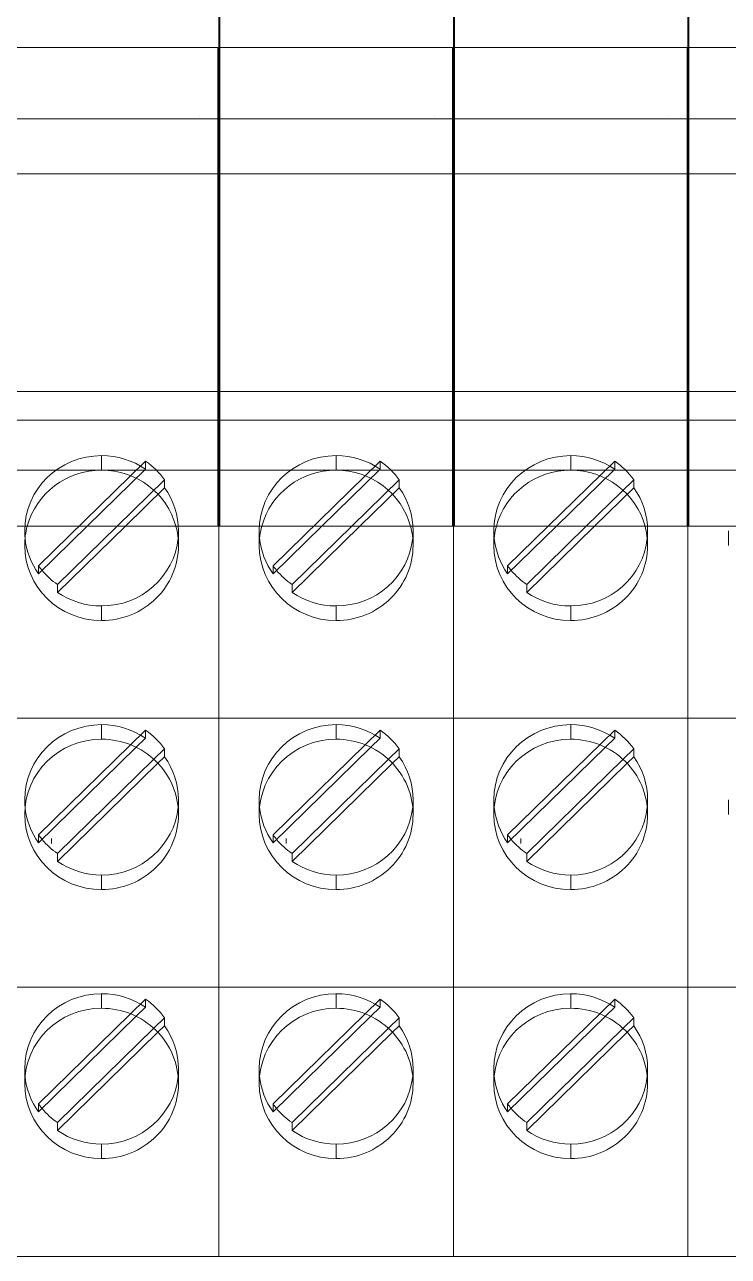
# Model space of a CAD drawing. Header units: millimetres. Extents: x 1359 to 3577, y 1336 to 3557.
# Drawn here: x 2089.71 to 2108.01, y 2516.67 to 2548.72 of the extents above; entities that cross this region are included whole.
import ezdxf

# ---------------------------------------------------------------- set-up
doc = ezdxf.new("R2010")
doc.units = ezdxf.units.MM
doc.layers.add('000-PI-Oprema', color=30, linetype='Continuous', lineweight=5)

msp = doc.modelspace()

# ---------------------------------------------------------------- linework, layer by layer
at = {"layer": '000-PI-Oprema', "color": 0, "linetype": 'ByBlock', "lineweight": 0}
for p, q in [((2094.79, 2548.121), (2094.765, 2574.322)), ((2094.79, 2548.121), (2094.765, 2574.322)), ((2100.89, 2548.121), (2100.865, 2574.322)), ((2100.89, 2548.121), (2100.865, 2574.322)), ((2106.99, 2548.121), (2106.965, 2574.322)), ((2106.99, 2548.121), (2106.965, 2574.322)), ((2094.765, 2572.622), (2094.765, 2546.322)), ((2094.765, 2572.622), (2094.765, 2546.322)), ((2100.865, 2572.622), (2100.865, 2546.322)), ((2100.865, 2572.622), (2100.865, 2546.322)), ((2106.965, 2572.622), (2106.965, 2546.322)), ((2106.965, 2572.622), (2106.965, 2546.322)), ((2094.74, 2548.121), (2088.69, 2548.121)), ((2094.74, 2547.634), (2094.74, 2548.121)), ((2094.74, 2547.634), (2094.74, 2548.121)), ((2094.79, 2547.634), (2094.79, 2548.121)), ((2100.84, 2548.121), (2094.79, 2548.121)), ((2094.79, 2547.634), (2094.79, 2548.121)), ((2100.84, 2547.634), (2100.84, 2548.121)), ((2100.84, 2547.634), (2100.84, 2548.121)), ((2100.89, 2547.634), (2100.89, 2548.121)), ((2106.94, 2548.121), (2100.89, 2548.121)), ((2100.89, 2547.634), (2100.89, 2548.121)), ((2106.94, 2547.634), (2106.94, 2548.121)), ((2106.94, 2547.634), (2106.94, 2548.121)), ((2106.99, 2547.634), (2106.99, 2548.121)), ((2113.04, 2548.121), (2106.99, 2548.121)), ((2106.99, 2547.634), (2106.99, 2548.121)), ((2094.74, 2547.634), (2094.74, 2546.272)), ((2094.74, 2547.634), (2094.74, 2546.272)), ((2094.79, 2547.634), (2094.79, 2546.272)), ((2094.79, 2547.634), (2094.79, 2546.272)), ((2100.84, 2547.634), (2100.84, 2546.272)), ((2100.84, 2547.634), (2100.84, 2546.272)), ((2100.89, 2547.634), (2100.89, 2546.272)), ((2100.89, 2547.634), (2100.89, 2546.272)), ((2106.94, 2547.634), (2106.94, 2546.272)), ((2106.94, 2547.634), (2106.94, 2546.272)), ((2106.99, 2547.634), (2106.99, 2546.272)), ((2106.99, 2547.634), (2106.99, 2546.272)), ((2094.74, 2546.272), (2088.69, 2546.272)), ((2094.265, 2546.322), (2094.265, 2546.322)), ((2094.265, 2546.322), (2094.265, 2546.322)), ((2094.74, 2546.322), (2094.765, 2546.322)), ((2094.74, 2546.322), (2094.765, 2546.322)), ((2094.74, 2544.566), (2094.74, 2546.272)), ((2094.74, 2546.272), (2094.74, 2546.272)), ((2094.74, 2544.566), (2094.74, 2546.272)), ((2094.74, 2546.272), (2094.74, 2546.272)), ((2094.765, 2546.322), (2094.765, 2546.322)), ((2094.765, 2546.322), (2094.765, 2546.122)), ((2094.765, 2546.322), (2094.765, 2546.322)), ((2094.765, 2546.322), (2094.765, 2546.122)), ((2094.765, 2546.322), (2094.79, 2546.322)), ((2094.765, 2546.322), (2094.765, 2546.122)), ((2094.765, 2546.322), (2094.765, 2546.322)), ((2094.765, 2546.322), (2094.79, 2546.322)), ((2094.765, 2546.322), (2094.765, 2546.122)), ((2094.765, 2546.322), (2094.765, 2546.322)), ((2094.79, 2544.566), (2094.79, 2546.272)), ((2100.84, 2546.272), (2094.79, 2546.272)), ((2094.79, 2546.272), (2094.79, 2546.272)), ((2094.79, 2544.566), (2094.79, 2546.272)), ((2094.79, 2546.272), (2094.79, 2546.272)), ((2100.365, 2546.322), (2100.365, 2546.322)), ((2100.365, 2546.322), (2100.365, 2546.322)), ((2100.84, 2546.322), (2100.865, 2546.322)), ((2100.84, 2546.322), (2100.865, 2546.322)), ((2100.84, 2544.566), (2100.84, 2546.272)), ((2100.84, 2546.272), (2100.84, 2546.272)), ((2100.84, 2544.566), (2100.84, 2546.272)), ((2100.84, 2546.272), (2100.84, 2546.272)), ((2100.865, 2546.322), (2100.865, 2546.322)), ((2100.865, 2546.322), (2100.865, 2546.122)), ((2100.865, 2546.322), (2100.865, 2546.322)), ((2100.865, 2546.322), (2100.865, 2546.122)), ((2100.865, 2546.322), (2100.89, 2546.322)), ((2100.865, 2546.322), (2100.865, 2546.122)), ((2100.865, 2546.322), (2100.865, 2546.322)), ((2100.865, 2546.322), (2100.89, 2546.322)), ((2100.865, 2546.322), (2100.865, 2546.122)), ((2100.865, 2546.322), (2100.865, 2546.322)), ((2100.89, 2544.566), (2100.89, 2546.272)), ((2106.94, 2546.272), (2100.89, 2546.272)), ((2100.89, 2546.272), (2100.89, 2546.272)), ((2100.89, 2544.566), (2100.89, 2546.272)), ((2100.89, 2546.272), (2100.89, 2546.272)), ((2106.465, 2546.322), (2106.465, 2546.322)), ((2106.465, 2546.322), (2106.465, 2546.322)), ((2106.94, 2546.322), (2106.965, 2546.322)), ((2106.94, 2546.322), (2106.965, 2546.322)), ((2106.94, 2544.566), (2106.94, 2546.272)), ((2106.94, 2546.272), (2106.94, 2546.272)), ((2106.94, 2544.566), (2106.94, 2546.272)), ((2106.94, 2546.272), (2106.94, 2546.272)), ((2106.965, 2546.322), (2106.965, 2546.322)), ((2106.965, 2546.322), (2106.965, 2546.122)), ((2106.965, 2546.322), (2106.965, 2546.322)), ((2106.965, 2546.322), (2106.965, 2546.122)), ((2106.965, 2546.322), (2106.99, 2546.322)), ((2106.965, 2546.322), (2106.965, 2546.122)), ((2106.965, 2546.322), (2106.965, 2546.322)), ((2106.965, 2546.322), (2106.99, 2546.322)), ((2106.965, 2546.322), (2106.965, 2546.122)), ((2106.965, 2546.322), (2106.965, 2546.322)), ((2106.99, 2544.566), (2106.99, 2546.272)), ((2113.04, 2546.272), (2106.99, 2546.272)), ((2106.99, 2546.272), (2106.99, 2546.272)), ((2106.99, 2544.566), (2106.99, 2546.272)), ((2106.99, 2546.272), (2106.99, 2546.272)), ((2094.74, 2546.122), (2094.765, 2546.122)), ((2094.74, 2546.122), (2094.765, 2546.122)), ((2094.765, 2546.122), (2094.765, 2544.522)), ((2094.765, 2546.122), (2094.765, 2544.522)), ((2094.79, 2546.122), (2094.765, 2546.122)), ((2094.765, 2544.522), (2094.765, 2546.122)), ((2094.79, 2546.122), (2094.765, 2546.122)), ((2094.765, 2544.522), (2094.765, 2546.122)), ((2100.84, 2546.122), (2100.865, 2546.122)), ((2100.84, 2546.122), (2100.865, 2546.122)), ((2100.865, 2546.122), (2100.865, 2544.522)), ((2100.865, 2546.122), (2100.865, 2544.522)), ((2100.89, 2546.122), (2100.865, 2546.122)), ((2100.865, 2544.522), (2100.865, 2546.122)), ((2100.89, 2546.122), (2100.865, 2546.122)), ((2100.865, 2544.522), (2100.865, 2546.122)), ((2106.94, 2546.122), (2106.965, 2546.122)), ((2106.94, 2546.122), (2106.965, 2546.122)), ((2106.965, 2546.122), (2106.965, 2544.522)), ((2106.965, 2546.122), (2106.965, 2544.522)), ((2106.99, 2546.122), (2106.965, 2546.122)), ((2106.965, 2544.522), (2106.965, 2546.122)), ((2106.99, 2546.122), (2106.965, 2546.122)), ((2106.965, 2544.522), (2106.965, 2546.122)), ((2088.69, 2544.838), (2094.74, 2544.838)), ((2094.79, 2544.838), (2100.84, 2544.838)), ((2100.89, 2544.838), (2106.94, 2544.838)), ((2106.99, 2544.838), (2113.04, 2544.838)), ((2094.74, 2544.099), (2094.74, 2544.566)), ((2094.74, 2544.099), (2094.74, 2544.566)), ((2094.765, 2544.522), (2094.74, 2544.522)), ((2094.765, 2544.522), (2094.74, 2544.522)), ((2094.765, 2544.522), (2094.765, 2538.299)), ((2094.765, 2544.522), (2094.765, 2538.299)), ((2094.765, 2544.522), (2094.79, 2544.522)), ((2094.765, 2538.299), (2094.765, 2544.522)), ((2094.765, 2544.522), (2094.79, 2544.522)), ((2094.765, 2538.299), (2094.765, 2544.522)), ((2094.79, 2544.099), (2094.79, 2544.566)), ((2094.79, 2544.099), (2094.79, 2544.566)), ((2100.84, 2544.099), (2100.84, 2544.566)), ((2100.84, 2544.099), (2100.84, 2544.566)), ((2100.865, 2544.522), (2100.84, 2544.522)), ((2100.865, 2544.522), (2100.84, 2544.522)), ((2100.865, 2544.522), (2100.865, 2538.299)), ((2100.865, 2544.522), (2100.865, 2538.299)), ((2100.865, 2544.522), (2100.89, 2544.522)), ((2100.865, 2538.299), (2100.865, 2544.522)), ((2100.865, 2544.522), (2100.89, 2544.522)), ((2100.865, 2538.299), (2100.865, 2544.522)), ((2100.89, 2544.099), (2100.89, 2544.566)), ((2100.89, 2544.099), (2100.89, 2544.566)), ((2106.94, 2544.099), (2106.94, 2544.566)), ((2106.94, 2544.099), (2106.94, 2544.566)), ((2106.965, 2544.522), (2106.94, 2544.522)), ((2106.965, 2544.522), (2106.94, 2544.522)), ((2106.965, 2544.522), (2106.965, 2538.299)), ((2106.965, 2544.522), (2106.965, 2538.299)), ((2106.965, 2544.522), (2106.99, 2544.522)), ((2106.965, 2538.299), (2106.965, 2544.522)), ((2106.965, 2544.522), (2106.99, 2544.522)), ((2106.965, 2538.299), (2106.965, 2544.522)), ((2106.99, 2544.099), (2106.99, 2544.566)), ((2106.99, 2544.099), (2106.99, 2544.566)), ((2094.74, 2538.945), (2094.74, 2544.099)), ((2094.74, 2538.945), (2094.74, 2544.099)), ((2094.79, 2538.945), (2094.79, 2544.099)), ((2094.79, 2538.945), (2094.79, 2544.099)), ((2100.84, 2538.945), (2100.84, 2544.099)), ((2100.84, 2538.945), (2100.84, 2544.099)), ((2100.89, 2538.945), (2100.89, 2544.099)), ((2100.89, 2538.945), (2100.89, 2544.099)), ((2106.94, 2538.945), (2106.94, 2544.099)), ((2106.94, 2538.945), (2106.94, 2544.099)), ((2106.99, 2538.945), (2106.99, 2544.099)), ((2106.99, 2538.945), (2106.99, 2544.099)), ((2094.765, 2538.299), (2094.765, 2542.102)), ((2094.765, 2538.299), (2094.765, 2542.102)), ((2100.865, 2538.299), (2100.865, 2542.102)), ((2100.865, 2538.299), (2100.865, 2542.102)), ((2106.965, 2538.299), (2106.965, 2542.102)), ((2106.965, 2538.299), (2106.965, 2542.102)), ((2094.765, 2541.172), (2094.765, 2541.172)), ((2094.765, 2541.172), (2094.765, 2541.172)), ((2094.765, 2541.172), (2094.765, 2541.172)), ((2094.765, 2541.172), (2094.765, 2541.172)), ((2100.865, 2541.172), (2100.865, 2541.172)), ((2100.865, 2541.172), (2100.865, 2541.172)), ((2100.865, 2541.172), (2100.865, 2541.172)), ((2100.865, 2541.172), (2100.865, 2541.172)), ((2106.965, 2541.172), (2106.965, 2541.172)), ((2106.965, 2541.172), (2106.965, 2541.172)), ((2106.965, 2541.172), (2106.965, 2541.172)), ((2106.965, 2541.172), (2106.965, 2541.172)), ((2094.765, 2539.172), (2088.665, 2539.172)), ((2094.74, 2537.602), (2094.74, 2538.945)), ((2094.74, 2537.602), (2094.74, 2538.945)), ((2094.765, 2539.172), (2094.765, 2539.172)), ((2094.765, 2539.172), (2094.765, 2539.172)), ((2094.765, 2539.172), (2094.765, 2539.172)), ((2100.865, 2539.172), (2094.765, 2539.172)), ((2094.765, 2539.172), (2094.765, 2539.172)), ((2094.79, 2537.602), (2094.79, 2538.945)), ((2094.79, 2537.602), (2094.79, 2538.945)), ((2100.84, 2537.602), (2100.84, 2538.945)), ((2100.84, 2537.602), (2100.84, 2538.945)), ((2100.865, 2539.172), (2100.865, 2539.172)), ((2100.865, 2539.172), (2100.865, 2539.172)), ((2100.865, 2539.172), (2100.865, 2539.172)), ((2106.965, 2539.172), (2100.865, 2539.172)), ((2100.865, 2539.172), (2100.865, 2539.172)), ((2100.89, 2537.602), (2100.89, 2538.945)), ((2100.89, 2537.602), (2100.89, 2538.945)), ((2106.94, 2537.602), (2106.94, 2538.945)), ((2106.94, 2537.602), (2106.94, 2538.945)), ((2106.965, 2539.172), (2106.965, 2539.172)), ((2106.965, 2539.172), (2106.965, 2539.172)), ((2106.965, 2539.172), (2106.965, 2539.172)), ((2113.065, 2539.172), (2106.965, 2539.172)), ((2106.965, 2539.172), (2106.965, 2539.172)), ((2106.99, 2537.602), (2106.99, 2538.945)), ((2106.99, 2537.602), (2106.99, 2538.945)), ((2088.69, 2538.428), (2094.74, 2538.428)), ((2094.765, 2538.299), (2094.74, 2538.299)), ((2094.765, 2538.299), (2094.74, 2538.299)), ((2094.765, 2538.299), (2094.765, 2537.272)), ((2094.765, 2538.299), (2094.765, 2537.272)), ((2094.765, 2538.299), (2094.79, 2538.299)), ((2094.765, 2537.272), (2094.765, 2538.299)), ((2094.765, 2538.299), (2094.79, 2538.299)), ((2094.765, 2537.272), (2094.765, 2538.299)), ((2094.79, 2538.428), (2100.84, 2538.428)), ((2100.865, 2538.299), (2100.84, 2538.299)), ((2100.865, 2538.299), (2100.84, 2538.299)), ((2100.865, 2538.299), (2100.865, 2537.272)), ((2100.865, 2538.299), (2100.865, 2537.272)), ((2100.865, 2538.299), (2100.89, 2538.299)), ((2100.865, 2537.272), (2100.865, 2538.299)), ((2100.865, 2538.299), (2100.89, 2538.299)), ((2100.865, 2537.272), (2100.865, 2538.299)), ((2100.89, 2538.428), (2106.94, 2538.428)), ((2106.965, 2538.299), (2106.94, 2538.299)), ((2106.965, 2538.299), (2106.94, 2538.299)), ((2106.965, 2538.299), (2106.965, 2537.272)), ((2106.965, 2538.299), (2106.965, 2537.272)), ((2106.965, 2538.299), (2106.99, 2538.299)), ((2106.965, 2537.272), (2106.965, 2538.299)), ((2106.965, 2538.299), (2106.99, 2538.299)), ((2106.965, 2537.272), (2106.965, 2538.299)), ((2106.99, 2538.428), (2113.04, 2538.428)), ((2090.075, 2534.639), (2092.859, 2537.362)), ((2091.715, 2537.507), (2091.715, 2537.127)), ((2092.859, 2537.155), (2092.859, 2537.362)), ((2094.74, 2535.672), (2094.74, 2537.602)), ((2094.74, 2535.672), (2094.74, 2537.602)), ((2094.79, 2535.672), (2094.79, 2537.602)), ((2094.79, 2535.672), (2094.79, 2537.602)), ((2096.175, 2534.639), (2098.959, 2537.362)), ((2097.815, 2537.507), (2097.815, 2537.127)), ((2098.959, 2537.155), (2098.959, 2537.362)), ((2100.84, 2535.672), (2100.84, 2537.602)), ((2100.84, 2535.672), (2100.84, 2537.602)), ((2100.89, 2535.672), (2100.89, 2537.602)), ((2100.89, 2535.672), (2100.89, 2537.602)), ((2102.275, 2534.639), (2105.059, 2537.362)), ((2103.915, 2537.507), (2103.915, 2537.127)), ((2105.059, 2537.155), (2105.059, 2537.362)), ((2106.94, 2535.672), (2106.94, 2537.602)), ((2106.94, 2535.672), (2106.94, 2537.602)), ((2106.99, 2535.672), (2106.99, 2537.602)), ((2106.99, 2535.672), (2106.99, 2537.602)), ((2088.665, 2537.127), (2091.715, 2537.127)), ((2092.859, 2537.155), (2091.343, 2535.672)), ((2091.715, 2537.127), (2094.765, 2537.127)), ((2094.765, 2537.272), (2094.74, 2537.272)), ((2094.765, 2537.272), (2094.74, 2537.272)), ((2094.765, 2535.672), (2094.765, 2537.272)), ((2094.765, 2535.672), (2094.765, 2537.272)), ((2094.765, 2537.272), (2094.79, 2537.272)), ((2094.765, 2535.672), (2094.765, 2537.272)), ((2094.765, 2537.272), (2094.79, 2537.272)), ((2094.765, 2535.672), (2094.765, 2537.272)), ((2094.765, 2535.672), (2094.765, 2537.127)), ((2094.765, 2535.672), (2094.765, 2537.127)), ((2094.765, 2537.127), (2097.815, 2537.127)), ((2098.959, 2537.155), (2097.443, 2535.672)), ((2097.815, 2537.127), (2100.865, 2537.127)), ((2100.865, 2537.272), (2100.84, 2537.272)), ((2100.865, 2537.272), (2100.84, 2537.272)), ((2100.865, 2535.672), (2100.865, 2537.272)), ((2100.865, 2535.672), (2100.865, 2537.272)), ((2100.865, 2537.272), (2100.89, 2537.272)), ((2100.865, 2535.672), (2100.865, 2537.272)), ((2100.865, 2537.272), (2100.89, 2537.272)), ((2100.865, 2535.672), (2100.865, 2537.272)), ((2100.865, 2535.672), (2100.865, 2537.127)), ((2100.865, 2535.672), (2100.865, 2537.127)), ((2100.865, 2537.127), (2103.915, 2537.127)), ((2105.059, 2537.155), (2103.543, 2535.672)), ((2103.915, 2537.127), (2106.965, 2537.127)), ((2106.965, 2537.272), (2106.94, 2537.272)), ((2106.965, 2537.272), (2106.94, 2537.272)), ((2106.965, 2535.672), (2106.965, 2537.272)), ((2106.965, 2535.672), (2106.965, 2537.272)), ((2106.965, 2537.272), (2106.99, 2537.272)), ((2106.965, 2535.672), (2106.965, 2537.272)), ((2106.965, 2537.272), (2106.99, 2537.272)), ((2106.965, 2535.672), (2106.965, 2537.272)), ((2106.965, 2535.672), (2106.965, 2537.127)), ((2106.965, 2535.672), (2106.965, 2537.127)), ((2106.965, 2537.127), (2110.015, 2537.127)), ((2093.354, 2536.878), (2092.121, 2535.672)), ((2092.333, 2535.672), (2093.354, 2536.67)), ((2093.354, 2536.67), (2093.354, 2536.878)), ((2099.454, 2536.878), (2098.221, 2535.672)), ((2098.433, 2535.672), (2099.454, 2536.67)), ((2099.454, 2536.67), (2099.454, 2536.878)), ((2105.554, 2536.878), (2104.321, 2535.672)), ((2104.533, 2535.672), (2105.554, 2536.67)), ((2105.554, 2536.67), (2105.554, 2536.878)), ((2094.74, 2535.772), (2094.74, 2535.772)), ((2094.74, 2535.772), (2094.74, 2535.772)), ((2094.79, 2535.772), (2094.79, 2535.772)), ((2094.79, 2535.772), (2094.79, 2535.772)), ((2100.84, 2535.772), (2100.84, 2535.772)), ((2100.84, 2535.772), (2100.84, 2535.772)), ((2100.89, 2535.772), (2100.89, 2535.772)), ((2100.89, 2535.772), (2100.89, 2535.772)), ((2106.94, 2535.772), (2106.94, 2535.772)), ((2106.94, 2535.772), (2106.94, 2535.772)), ((2106.99, 2535.772), (2106.99, 2535.772)), ((2106.99, 2535.772), (2106.99, 2535.772)), ((2088.69, 2535.672), (2094.74, 2535.672)), ((2091.343, 2535.672), (2090.075, 2534.431)), ((2090.57, 2533.946), (2092.333, 2535.672)), ((2092.121, 2535.672), (2090.57, 2534.154)), ((2093.715, 2535.171), (2093.715, 2535.55)), ((2094.74, 2535.672), (2094.765, 2535.672)), ((2094.74, 2535.672), (2094.74, 2535.672)), ((2094.74, 2535.672), (2094.765, 2535.672)), ((2094.74, 2535.672), (2094.74, 2535.672)), ((2094.765, 2535.672), (2094.765, 2535.672)), ((2094.765, 2530.672), (2094.765, 2535.672)), ((2094.765, 2535.672), (2094.765, 2535.672)), ((2094.765, 2530.672), (2094.765, 2535.672)), ((2094.765, 2535.672), (2094.79, 2535.672)), ((2094.765, 2535.672), (2094.765, 2535.672)), ((2094.765, 2530.672), (2094.765, 2535.672)), ((2094.765, 2535.672), (2094.79, 2535.672)), ((2094.765, 2535.672), (2094.765, 2535.672)), ((2094.765, 2530.672), (2094.765, 2535.672)), ((2094.79, 2535.672), (2100.84, 2535.672)), ((2094.79, 2535.672), (2094.79, 2535.672)), ((2094.79, 2535.672), (2094.79, 2535.672)), ((2095.815, 2535.171), (2095.815, 2535.55)), ((2097.443, 2535.672), (2096.175, 2534.431)), ((2096.67, 2533.946), (2098.433, 2535.672)), ((2098.221, 2535.672), (2096.67, 2534.154)), ((2099.815, 2535.171), (2099.815, 2535.55)), ((2100.84, 2535.672), (2100.865, 2535.672)), ((2100.84, 2535.672), (2100.84, 2535.672)), ((2100.84, 2535.672), (2100.865, 2535.672)), ((2100.84, 2535.672), (2100.84, 2535.672)), ((2100.865, 2535.672), (2100.865, 2535.672)), ((2100.865, 2530.672), (2100.865, 2535.672)), ((2100.865, 2535.672), (2100.865, 2535.672)), ((2100.865, 2530.672), (2100.865, 2535.672)), ((2100.865, 2535.672), (2100.89, 2535.672)), ((2100.865, 2535.672), (2100.865, 2535.672)), ((2100.865, 2530.672), (2100.865, 2535.672)), ((2100.865, 2535.672), (2100.89, 2535.672)), ((2100.865, 2535.672), (2100.865, 2535.672)), ((2100.865, 2530.672), (2100.865, 2535.672)), ((2100.89, 2535.672), (2106.94, 2535.672)), ((2100.89, 2535.672), (2100.89, 2535.672)), ((2100.89, 2535.672), (2100.89, 2535.672)), ((2101.915, 2535.171), (2101.915, 2535.55)), ((2103.543, 2535.672), (2102.275, 2534.431)), ((2102.77, 2533.946), (2104.533, 2535.672)), ((2104.321, 2535.672), (2102.77, 2534.154)), ((2105.915, 2535.171), (2105.915, 2535.55)), ((2106.94, 2535.672), (2106.965, 2535.672)), ((2106.94, 2535.672), (2106.94, 2535.672)), ((2106.94, 2535.672), (2106.965, 2535.672)), ((2106.94, 2535.672), (2106.94, 2535.672)), ((2106.965, 2535.672), (2106.965, 2535.672)), ((2106.965, 2530.672), (2106.965, 2535.672)), ((2106.965, 2535.672), (2106.965, 2535.672)), ((2106.965, 2530.672), (2106.965, 2535.672)), ((2106.965, 2535.672), (2106.99, 2535.672)), ((2106.965, 2535.672), (2106.965, 2535.672)), ((2106.965, 2530.672), (2106.965, 2535.672)), ((2106.965, 2535.672), (2106.99, 2535.672)), ((2106.965, 2535.672), (2106.965, 2535.672)), ((2106.965, 2530.672), (2106.965, 2535.672)), ((2106.99, 2535.672), (2113.04, 2535.672)), ((2106.99, 2535.672), (2106.99, 2535.672)), ((2106.99, 2535.672), (2106.99, 2535.672)), ((2108.015, 2535.171), (2108.015, 2535.55)), ((2094.765, 2530.672), (2094.765, 2535.105)), ((2094.765, 2530.672), (2094.765, 2535.105)), ((2100.865, 2530.672), (2100.865, 2535.105)), ((2100.865, 2530.672), (2100.865, 2535.105)), ((2106.965, 2530.672), (2106.965, 2535.105)), ((2106.965, 2530.672), (2106.965, 2535.105)), ((2090.075, 2534.431), (2090.075, 2534.639)), ((2096.175, 2534.431), (2096.175, 2534.639)), ((2102.275, 2534.431), (2102.275, 2534.639)), ((2090.57, 2533.946), (2090.57, 2534.154)), ((2096.67, 2533.946), (2096.67, 2534.154)), ((2102.77, 2533.946), (2102.77, 2534.154)), ((2091.715, 2533.594), (2091.715, 2533.215)), ((2097.815, 2533.594), (2097.815, 2533.215)), ((2103.915, 2533.594), (2103.915, 2533.215)), ((2094.765, 2530.672), (2094.765, 2532.687)), ((2094.765, 2530.672), (2094.765, 2532.687)), ((2100.865, 2530.672), (2100.865, 2532.687)), ((2100.865, 2530.672), (2100.865, 2532.687)), ((2106.965, 2530.672), (2106.965, 2532.687)), ((2106.965, 2530.672), (2106.965, 2532.687)), ((2094.765, 2530.672), (2088.665, 2530.672)), ((2094.765, 2530.672), (2094.765, 2530.672)), ((2094.765, 2530.127), (2094.765, 2530.672)), ((2094.765, 2530.672), (2094.765, 2530.672)), ((2094.765, 2530.127), (2094.765, 2530.672)), ((2094.765, 2530.127), (2094.765, 2530.672)), ((2094.765, 2530.672), (2094.765, 2530.672)), ((2100.865, 2530.672), (2094.765, 2530.672)), ((2094.765, 2530.127), (2094.765, 2530.672)), ((2094.765, 2530.672), (2094.765, 2530.672)), ((2100.865, 2530.672), (2100.865, 2530.672)), ((2100.865, 2530.127), (2100.865, 2530.672)), ((2100.865, 2530.672), (2100.865, 2530.672)), ((2100.865, 2530.127), (2100.865, 2530.672)), ((2100.865, 2530.127), (2100.865, 2530.672)), ((2100.865, 2530.672), (2100.865, 2530.672)), ((2106.965, 2530.672), (2100.865, 2530.672)), ((2100.865, 2530.127), (2100.865, 2530.672)), ((2100.865, 2530.672), (2100.865, 2530.672)), ((2106.965, 2530.672), (2106.965, 2530.672)), ((2106.965, 2530.127), (2106.965, 2530.672)), ((2106.965, 2530.672), (2106.965, 2530.672)), ((2106.965, 2530.127), (2106.965, 2530.672)), ((2106.965, 2530.127), (2106.965, 2530.672)), ((2106.965, 2530.672), (2106.965, 2530.672)), ((2113.065, 2530.672), (2106.965, 2530.672)), ((2106.965, 2530.127), (2106.965, 2530.672)), ((2106.965, 2530.672), (2106.965, 2530.672)), ((2090.075, 2527.639), (2092.859, 2530.362)), ((2091.715, 2530.507), (2091.715, 2530.127)), ((2092.859, 2530.362), (2092.859, 2530.155)), ((2096.175, 2527.639), (2098.959, 2530.362)), ((2097.815, 2530.507), (2097.815, 2530.127)), ((2098.959, 2530.362), (2098.959, 2530.155)), ((2102.275, 2527.639), (2105.059, 2530.362)), ((2103.915, 2530.507), (2103.915, 2530.127)), ((2105.059, 2530.362), (2105.059, 2530.155)), ((2090.075, 2527.431), (2092.617, 2529.917)), ((2092.617, 2529.917), (2092.859, 2530.155)), ((2094.765, 2523.672), (2094.765, 2530.127)), ((2094.765, 2523.672), (2094.765, 2530.127)), ((2094.765, 2523.672), (2094.765, 2530.127)), ((2094.765, 2523.672), (2094.765, 2530.127)), ((2096.175, 2527.431), (2098.717, 2529.917)), ((2098.717, 2529.917), (2098.959, 2530.155)), ((2100.865, 2523.672), (2100.865, 2530.127)), ((2100.865, 2523.672), (2100.865, 2530.127)), ((2100.865, 2523.672), (2100.865, 2530.127)), ((2100.865, 2523.672), (2100.865, 2530.127)), ((2102.275, 2527.431), (2104.817, 2529.917)), ((2104.817, 2529.917), (2105.059, 2530.155)), ((2106.965, 2523.672), (2106.965, 2530.127)), ((2106.965, 2523.672), (2106.965, 2530.127)), ((2106.965, 2523.672), (2106.965, 2530.127)), ((2106.965, 2523.672), (2106.965, 2530.127)), ((2093.075, 2529.605), (2090.57, 2527.154)), ((2093.354, 2529.878), (2093.075, 2529.605)), ((2093.354, 2529.67), (2093.181, 2529.501)), ((2093.354, 2529.878), (2093.354, 2529.67)), ((2099.175, 2529.605), (2096.67, 2527.154)), ((2099.454, 2529.878), (2099.175, 2529.605)), ((2099.454, 2529.67), (2099.281, 2529.501)), ((2099.454, 2529.878), (2099.454, 2529.67)), ((2105.275, 2529.605), (2102.77, 2527.154)), ((2105.554, 2529.878), (2105.275, 2529.605)), ((2105.554, 2529.67), (2105.381, 2529.501)), ((2105.554, 2529.878), (2105.554, 2529.67)), ((2093.181, 2529.501), (2090.57, 2526.946)), ((2099.281, 2529.501), (2096.67, 2526.946)), ((2105.381, 2529.501), (2102.77, 2526.946)), ((2093.715, 2528.171), (2093.715, 2528.55)), ((2095.815, 2528.171), (2095.815, 2528.55)), ((2099.815, 2528.171), (2099.815, 2528.55)), ((2101.915, 2528.171), (2101.915, 2528.55)), ((2105.915, 2528.171), (2105.915, 2528.55)), ((2108.015, 2528.171), (2108.015, 2528.55)), ((2090.075, 2527.639), (2090.075, 2527.431)), ((2090.415, 2527.418), (2090.415, 2527.545)), ((2096.175, 2527.639), (2096.175, 2527.431)), ((2096.515, 2527.418), (2096.515, 2527.545)), ((2102.275, 2527.639), (2102.275, 2527.431)), ((2102.615, 2527.418), (2102.615, 2527.545)), ((2090.57, 2527.154), (2090.57, 2526.946)), ((2096.67, 2527.154), (2096.67, 2526.946)), ((2102.77, 2527.154), (2102.77, 2526.946)), ((2091.715, 2526.594), (2091.715, 2526.215)), ((2097.815, 2526.594), (2097.815, 2526.215)), ((2103.915, 2526.594), (2103.915, 2526.215)), ((2094.765, 2523.672), (2094.765, 2525.687)), ((2094.765, 2523.672), (2094.765, 2525.687)), ((2100.865, 2523.672), (2100.865, 2525.687)), ((2100.865, 2523.672), (2100.865, 2525.687)), ((2106.965, 2523.672), (2106.965, 2525.687)), ((2106.965, 2523.672), (2106.965, 2525.687)), ((2094.765, 2523.672), (2088.665, 2523.672)), ((2091.715, 2523.127), (2091.715, 2523.507)), ((2094.765, 2523.672), (2094.765, 2523.672)), ((2094.765, 2523.127), (2094.765, 2523.672)), ((2094.765, 2523.672), (2094.765, 2523.672)), ((2094.765, 2523.127), (2094.765, 2523.672)), ((2094.765, 2523.127), (2094.765, 2523.672)), ((2094.765, 2523.672), (2094.765, 2523.672)), ((2100.865, 2523.672), (2094.765, 2523.672)), ((2094.765, 2523.127), (2094.765, 2523.672)), ((2094.765, 2523.672), (2094.765, 2523.672)), ((2097.815, 2523.127), (2097.815, 2523.507)), ((2100.865, 2523.672), (2100.865, 2523.672)), ((2100.865, 2523.127), (2100.865, 2523.672)), ((2100.865, 2523.672), (2100.865, 2523.672)), ((2100.865, 2523.127), (2100.865, 2523.672)), ((2100.865, 2523.127), (2100.865, 2523.672)), ((2100.865, 2523.672), (2100.865, 2523.672)), ((2106.965, 2523.672), (2100.865, 2523.672)), ((2100.865, 2523.127), (2100.865, 2523.672)), ((2100.865, 2523.672), (2100.865, 2523.672)), ((2103.915, 2523.127), (2103.915, 2523.507)), ((2106.965, 2523.672), (2106.965, 2523.672)), ((2106.965, 2523.127), (2106.965, 2523.672)), ((2106.965, 2523.672), (2106.965, 2523.672)), ((2106.965, 2523.127), (2106.965, 2523.672)), ((2106.965, 2523.127), (2106.965, 2523.672)), ((2106.965, 2523.672), (2106.965, 2523.672)), ((2113.065, 2523.672), (2106.965, 2523.672)), ((2106.965, 2523.127), (2106.965, 2523.672)), ((2106.965, 2523.672), (2106.965, 2523.672)), ((2090.075, 2520.639), (2092.859, 2523.362)), ((2092.859, 2523.155), (2092.859, 2523.362)), ((2096.175, 2520.639), (2098.959, 2523.362)), ((2098.959, 2523.155), (2098.959, 2523.362)), ((2102.275, 2520.639), (2105.059, 2523.362)), ((2105.059, 2523.155), (2105.059, 2523.362)), ((2092.617, 2522.917), (2090.075, 2520.431)), ((2092.859, 2523.155), (2092.617, 2522.917)), ((2093.354, 2522.878), (2093.075, 2522.605)), ((2093.354, 2522.67), (2093.354, 2522.878)), ((2094.765, 2516.672), (2094.765, 2523.127)), ((2094.765, 2516.672), (2094.765, 2523.127)), ((2094.765, 2516.672), (2094.765, 2523.127)), ((2094.765, 2516.672), (2094.765, 2523.127)), ((2098.717, 2522.917), (2096.175, 2520.431)), ((2098.959, 2523.155), (2098.717, 2522.917)), ((2099.454, 2522.878), (2099.175, 2522.605)), ((2099.454, 2522.67), (2099.454, 2522.878)), ((2100.865, 2516.672), (2100.865, 2523.127)), ((2100.865, 2516.672), (2100.865, 2523.127)), ((2100.865, 2516.672), (2100.865, 2523.127)), ((2100.865, 2516.672), (2100.865, 2523.127)), ((2104.817, 2522.917), (2102.275, 2520.431)), ((2105.059, 2523.155), (2104.817, 2522.917)), ((2105.554, 2522.878), (2105.275, 2522.605)), ((2105.554, 2522.67), (2105.554, 2522.878)), ((2106.965, 2516.672), (2106.965, 2523.127)), ((2106.965, 2516.672), (2106.965, 2523.127)), ((2106.965, 2516.672), (2106.965, 2523.127)), ((2106.965, 2516.672), (2106.965, 2523.127)), ((2093.075, 2522.605), (2090.57, 2520.154)), ((2093.181, 2522.501), (2093.354, 2522.67)), ((2099.175, 2522.605), (2096.67, 2520.154)), ((2099.281, 2522.501), (2099.454, 2522.67)), ((2105.275, 2522.605), (2102.77, 2520.154)), ((2105.381, 2522.501), (2105.554, 2522.67)), ((2090.57, 2519.946), (2093.181, 2522.501)), ((2096.67, 2519.946), (2099.281, 2522.501)), ((2102.77, 2519.946), (2105.381, 2522.501)), ((2089.715, 2521.55), (2089.715, 2521.171)), ((2093.715, 2521.55), (2093.715, 2521.171)), ((2095.815, 2521.55), (2095.815, 2521.171)), ((2099.815, 2521.55), (2099.815, 2521.171)), ((2101.915, 2521.55), (2101.915, 2521.171)), ((2105.915, 2521.55), (2105.915, 2521.171)), ((2090.075, 2520.431), (2090.075, 2520.639)), ((2096.175, 2520.431), (2096.175, 2520.639)), ((2102.275, 2520.431), (2102.275, 2520.639)), ((2090.57, 2519.946), (2090.57, 2520.154)), ((2096.67, 2519.946), (2096.67, 2520.154)), ((2102.77, 2519.946), (2102.77, 2520.154)), ((2091.715, 2519.215), (2091.715, 2519.594)), ((2097.815, 2519.215), (2097.815, 2519.594)), ((2103.915, 2519.215), (2103.915, 2519.594)), ((2094.765, 2516.672), (2088.665, 2516.672)), ((2094.765, 2516.672), (2088.665, 2516.672)), ((2094.765, 2516.672), (2094.765, 2516.672)), ((2094.765, 2516.672), (2094.765, 2516.672)), ((2094.765, 2516.672), (2094.765, 2516.672)), ((2094.765, 2516.672), (2094.765, 2516.672)), ((2094.765, 2516.672), (2094.765, 2516.672)), ((2094.765, 2516.672), (2094.765, 2516.672)), ((2100.865, 2516.672), (2094.765, 2516.672)), ((2094.765, 2516.672), (2094.765, 2516.672)), ((2094.765, 2516.672), (2094.765, 2516.672)), ((2100.865, 2516.672), (2094.765, 2516.672)), ((2100.865, 2516.672), (2100.865, 2516.672)), ((2100.865, 2516.672), (2100.865, 2516.672)), ((2100.865, 2516.672), (2100.865, 2516.672)), ((2100.865, 2516.672), (2100.865, 2516.672)), ((2100.865, 2516.672), (2100.865, 2516.672)), ((2100.865, 2516.672), (2100.865, 2516.672)), ((2106.965, 2516.672), (2100.865, 2516.672)), ((2100.865, 2516.672), (2100.865, 2516.672)), ((2100.865, 2516.672), (2100.865, 2516.672)), ((2106.965, 2516.672), (2100.865, 2516.672)), ((2106.965, 2516.672), (2106.965, 2516.672)), ((2106.965, 2516.672), (2106.965, 2516.672)), ((2106.965, 2516.672), (2106.965, 2516.672)), ((2106.965, 2516.672), (2106.965, 2516.672)), ((2106.965, 2516.672), (2106.965, 2516.672)), ((2106.965, 2516.672), (2106.965, 2516.672)), ((2113.065, 2516.672), (2106.965, 2516.672)), ((2106.965, 2516.672), (2106.965, 2516.672)), ((2106.965, 2516.672), (2106.965, 2516.672)), ((2113.065, 2516.672), (2106.965, 2516.672))]:
    msp.add_line(p, q, dxfattribs=at)
for centre, start_param, end_param in [((2091.715, 2535.55), -1.570796, 0), ((2091.715, 2535.55), -2.180289, -1.570796), ((2091.715, 2535.758), -2.5321, -2.180289), ((2097.815, 2535.55), -1.570796, 0), ((2097.815, 2535.55), -2.180289, -1.570796), ((2097.815, 2535.758), -2.5321, -2.180289), ((2103.915, 2535.55), -1.570796, 0), ((2103.915, 2535.55), -2.180289, -1.570796), ((2103.915, 2535.758), -2.5321, -2.180289), ((2091.715, 2535.171), -1.570796, -0.258728), ((2091.715, 2535.171), -2.882864, -1.570796), ((2097.815, 2535.171), -1.570796, -0.258728), ((2097.815, 2535.171), -2.882864, -1.570796), ((2103.915, 2535.171), -1.570796, -0.258728), ((2103.915, 2535.171), -2.882864, -1.570796), ((2091.715, 2535.55), -3.141593, -2.5321), ((2097.815, 2535.55), -3.141593, -2.5321), ((2103.915, 2535.55), -3.141593, -2.5321), ((2091.715, 2535.171), -0.258728, 0), ((2091.715, 2535.55), 0, 0.097132), ((2091.715, 2535.171), -3.141593, -2.882864), ((2091.715, 2535.55), 3.044461, 3.141593), ((2097.815, 2535.171), -0.258728, 0), ((2097.815, 2535.55), 0, 0.097132), ((2097.815, 2535.171), -3.141593, -2.882864), ((2097.815, 2535.55), 3.044461, 3.141593), ((2103.915, 2535.171), -0.258728, 0), ((2103.915, 2535.55), 0, 0.097132), ((2103.915, 2535.171), -3.141593, -2.882864), ((2103.915, 2535.55), 3.044461, 3.141593), ((2091.715, 2535.171), 0, 1.570796), ((2091.715, 2535.55), 0.097132, 0.609492), ((2091.715, 2535.55), 1.570796, 3.044461), ((2091.715, 2535.171), 1.570796, 3.141593), ((2097.815, 2535.171), 0, 1.570796), ((2097.815, 2535.55), 0.097132, 0.609492), ((2097.815, 2535.55), 1.570796, 3.044461), ((2097.815, 2535.171), 1.570796, 3.141593), ((2103.915, 2535.171), 0, 1.570796), ((2103.915, 2535.55), 0.097132, 0.609492), ((2103.915, 2535.55), 1.570796, 3.044461), ((2103.915, 2535.171), 1.570796, 3.141593), ((2091.715, 2535.758), 0.609492, 0.685382), ((2091.715, 2535.758), 0.685382, 0.961304), ((2097.815, 2535.758), 0.609492, 0.685382), ((2097.815, 2535.758), 0.685382, 0.961304), ((2103.915, 2535.758), 0.609492, 0.685382), ((2103.915, 2535.758), 0.685382, 0.961304), ((2091.715, 2535.55), 0.961304, 1.570796), ((2097.815, 2535.55), 0.961304, 1.570796), ((2103.915, 2535.55), 0.961304, 1.570796), ((2091.715, 2528.55), -1.570796, 0), ((2091.715, 2528.55), -2.180289, -1.570796), ((2091.715, 2528.758), -2.5321, -2.180289), ((2097.815, 2528.55), -1.570796, 0), ((2097.815, 2528.55), -2.180289, -1.570796), ((2097.815, 2528.758), -2.5321, -2.180289), ((2103.915, 2528.55), -1.570796, 0), ((2103.915, 2528.55), -2.180289, -1.570796), ((2103.915, 2528.758), -2.5321, -2.180289), ((2091.715, 2528.171), -1.570796, 0), ((2091.715, 2528.171), -3.141593, -1.570796), ((2097.815, 2528.171), -1.570796, 0), ((2097.815, 2528.171), -3.141593, -1.570796), ((2103.915, 2528.171), -1.570796, 0), ((2103.915, 2528.171), -3.141593, -1.570796), ((2091.715, 2528.55), 3.141593, 3.751085), ((2097.815, 2528.55), 3.141593, 3.751085), ((2103.915, 2528.55), 3.141593, 3.751085), ((2091.715, 2528.55), 0, 0.097132), ((2091.715, 2528.55), 0.097132, 0.609492), ((2091.715, 2528.55), 1.570796, 3.044461), ((2091.715, 2528.55), 3.044461, 3.141593), ((2097.815, 2528.55), 0, 0.097132), ((2097.815, 2528.55), 0.097132, 0.609492), ((2097.815, 2528.55), 1.570796, 3.044461), ((2097.815, 2528.55), 3.044461, 3.141593), ((2103.915, 2528.55), 0, 0.097132), ((2103.915, 2528.55), 0.097132, 0.609492), ((2103.915, 2528.55), 1.570796, 3.044461), ((2103.915, 2528.55), 3.044461, 3.141593), ((2091.715, 2528.171), 0, 1.570796), ((2091.715, 2528.171), 1.570796, 3.141593), ((2097.815, 2528.171), 0, 1.570796), ((2097.815, 2528.171), 1.570796, 3.141593), ((2103.915, 2528.171), 0, 1.570796), ((2103.915, 2528.171), 1.570796, 3.141593), ((2091.715, 2528.758), 0.609492, 0.685382), ((2091.715, 2528.758), 0.685382, 0.961304), ((2097.815, 2528.758), 0.609492, 0.685382), ((2097.815, 2528.758), 0.685382, 0.961304), ((2103.915, 2528.758), 0.609492, 0.685382), ((2103.915, 2528.758), 0.685382, 0.961304), ((2091.715, 2528.55), 0.961304, 1.570796), ((2097.815, 2528.55), 0.961304, 1.570796), ((2103.915, 2528.55), 0.961304, 1.570796), ((2091.715, 2521.55), -1.570796, 0), ((2091.715, 2521.55), -2.180289, -1.570796), ((2097.815, 2521.55), -1.570796, 0), ((2097.815, 2521.55), -2.180289, -1.570796), ((2103.915, 2521.55), -1.570796, 0), ((2103.915, 2521.55), -2.180289, -1.570796), ((2091.715, 2521.758), -2.5321, -2.180289), ((2097.815, 2521.758), -2.5321, -2.180289), ((2103.915, 2521.758), -2.5321, -2.180289), ((2091.715, 2521.171), -1.570796, 0), ((2091.715, 2521.171), -3.141593, -1.570796), ((2097.815, 2521.171), -1.570796, 0), ((2097.815, 2521.171), -3.141593, -1.570796), ((2103.915, 2521.171), -1.570796, 0), ((2103.915, 2521.171), -3.141593, -1.570796), ((2091.715, 2521.55), -3.141593, -2.5321), ((2097.815, 2521.55), -3.141593, -2.5321), ((2103.915, 2521.55), -3.141593, -2.5321), ((2091.715, 2521.55), 0, 0.097132), ((2091.715, 2521.55), 0.097132, 0.609492), ((2091.715, 2521.55), 1.570796, 3.044461), ((2091.715, 2521.55), 3.044461, 3.141593), ((2097.815, 2521.55), 0, 0.097132), ((2097.815, 2521.55), 0.097132, 0.609492), ((2097.815, 2521.55), 1.570796, 3.044461), ((2097.815, 2521.55), 3.044461, 3.141593), ((2103.915, 2521.55), 0, 0.097132), ((2103.915, 2521.55), 0.097132, 0.609492), ((2103.915, 2521.55), 1.570796, 3.044461), ((2103.915, 2521.55), 3.044461, 3.141593), ((2091.715, 2521.171), 0, 1.570796), ((2091.715, 2521.171), 1.570796, 3.141593), ((2097.815, 2521.171), 0, 1.570796), ((2097.815, 2521.171), 1.570796, 3.141593), ((2103.915, 2521.171), 0, 1.570796), ((2103.915, 2521.171), 1.570796, 3.141593), ((2091.715, 2521.758), 0.609492, 0.685382), ((2097.815, 2521.758), 0.609492, 0.685382), ((2103.915, 2521.758), 0.609492, 0.685382), ((2091.715, 2521.758), 0.685382, 0.961304), ((2097.815, 2521.758), 0.685382, 0.961304), ((2103.915, 2521.758), 0.685382, 0.961304), ((2091.715, 2521.55), 0.961304, 1.570796), ((2097.815, 2521.55), 0.961304, 1.570796), ((2103.915, 2521.55), 0.961304, 1.570796)]:
    msp.add_ellipse(centre, major_axis=(-2, 0), ratio=0.978148, start_param=start_param, end_param=end_param, dxfattribs=at)

doc.saveas('drawing.dxf')
